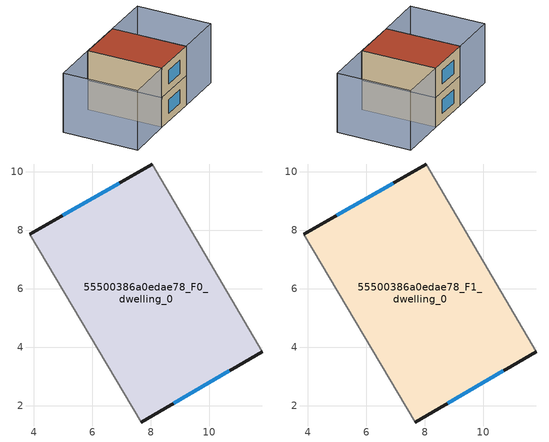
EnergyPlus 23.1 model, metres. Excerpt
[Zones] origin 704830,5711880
55500386a0edae78_F0_dwelling_0
 floor ground (EU_floor_Construction): 8.04,10.26 11.8,3.84 7.67,1.44 3.87,7.85 z0
 wall outside (EU_wall_Construction): 8.04,10.26 3.87,7.85 / 7.67,1.44 11.8,3.84 z0:3
 wall adiabatic (EU_wall_Construction): 11.8,3.84 8.04,10.26 / 3.87,7.85 7.67,1.44 z0:3
 window (EU_Window_Construction): 6.92,9.61 4.99,8.5 / 8.78,2.09 10.68,3.19 z0.81:2.19
55500386a0edae78_F1_dwelling_0
 floor to 55500386a0edae78_F0_dwelling_0 (EU_floor_Construction): 8.04,10.26 11.8,3.84 7.67,1.44 3.87,7.85 z3
 wall outside (EU_wall_Construction): 8.04,10.26 3.87,7.85 / 7.67,1.44 11.8,3.84 z3:6
 wall adiabatic (EU_wall_Construction): 11.8,3.84 8.04,10.26 / 3.87,7.85 7.67,1.44 z3:6
 window (EU_Window_Construction): 6.92,9.61 4.99,8.5 / 8.78,2.09 10.68,3.19 z3.81:5.19
 roof outside (EU_roof_Construction): 11.8,3.84 8.04,10.26 3.87,7.85 7.67,1.44 z6
shading: 15.98,6.26 12.27,12.67 / -0.33,5.42 3.45,-1.01 / 3.47,-1.03 -0.33,5.42 / -0.33,5.42 3.87,7.89 / 3.87,7.89 7.67,1.44 / 7.67,1.44 3.47,-1.03 / 12.27,12.69 15.98,6.25 / 15.98,6.25 11.76,3.82 / 11.76,3.82 8.04,10.26 / 8.04,10.26 12.27,12.69 z0:6
[Building]
EU S2 Campaign: North Axis=0; Terrain=City; Solar Distribution=FullExterior
[Site:Location]
London: Latitude=51.5; Longitude=-0.5; Time Zone=0; Elevation=25
[SizingPeriod:WeatherFileDays]
AnnualSizingPeriod: Begin Month=1; Begin Day of Month=1; End Month=12; End Day of Month=31; Day of Week for Start Day=Monday; Use Weather File Daylight Saving Period=No; Use Weather File Rain and Snow Indicators=No
[MATERIAL]
EU_InternalMass_Material: Roughness=MediumRough; Thickness=0.1; Conductivity=1; Density=1800; Specific Heat=900; Thermal Absorptance=0.9; Solar Absorptance=0.7; Visible Absorptance=0.7
[MATERIAL:NOMASS] Roughness=MediumRough; Thermal Absorptance=0.9; Solar Absorptance=0.7; Visible Absorptance=0.7
Name | Thermal Resistance
EU_wall_NoMass | 0.555556
EU_roof_NoMass | 0.510204
EU_floor_NoMass | 1.68919
[WINDOWMATERIAL:SIMPLEGLAZINGSYSTEM]
EU_Window_SimpleGlazing: UFactor=3.96; Solar Heat Gain Coefficient=0.85; Visible Transmittance=0.85
[CONSTRUCTION]
EU_wall_Construction: EU_wall_NoMass
EU_roof_Construction: EU_roof_NoMass
EU_floor_Construction: EU_floor_NoMass
EU_Window_Construction: EU_Window_SimpleGlazing
EU_InternalMass_Construction: EU_InternalMass_Material
[ZONE] Type=1; Multiplier=1; Ceiling Height=autocalculate; Volume=107.069; Floor Area=autocalculate; Part of Total Floor Area=Yes
55500386a0edae78_F0_dwelling_0; 55500386a0edae78_F1_dwelling_0
[INTERNALMASS] Construction=EU_InternalMass_Construction; Surface Area=35.6894
Name | Zone or ZoneList
55500386a0edae78_F0_dwelling_0_EU_InternalMass | 55500386a0edae78_F0_dwelling_0
55500386a0edae78_F1_dwelling_0_EU_InternalMass | 55500386a0edae78_F1_dwelling_0
[OTHEREQUIPMENT] Fuel Type=Electricity; Design Level Calculation Method=Watts/Area; Power per Zone Floor Area=1; Fraction Latent=0; Fraction Radiant=0; Fraction Lost=0; Carbon Dioxide Generation Rate=0; EndUse Subcategory=EU_Step8_InternalGains
Name | Zone or ZoneList or Space or SpaceList | Schedule
EU_Step8_InternalGain_55500386a0edae78_F0_dwelling_0_f000 | 55500386a0edae78_F0_dwelling_0 | EU_Step8_GainSchedule_55500386a0edae78_F0_dwelling_0_f000
EU_Step8_InternalGain_55500386a0edae78_F1_dwelling_0_f000 | 55500386a0edae78_F1_dwelling_0 | EU_Step8_GainSchedule_55500386a0edae78_F1_dwelling_0_f000
[ZONEVENTILATION:DESIGNFLOWRATE] Schedule=EU_AlwaysOn; Design Flow Rate Calculation Method=AirChanges/Hour; Air Changes per Hour=0.48; Ventilation Type=Natural; Fan Pressure Rise=0; Fan Total Efficiency=1; Constant Term Coefficient=1; Temperature Term Coefficient=0; Velocity Term Coefficient=0; Velocity Squared Term Coefficient=0; Minimum Indoor Temperature=-100; Maximum Indoor Temperature=100; Delta Temperature=-100; Minimum Outdoor Temperature=-100; Maximum Outdoor Temperature=100; Maximum Wind Speed=40
Name | Zone or ZoneList or Space or SpaceList
EU_ConstantAir_55500386a0edae78_F0_dwelling_0 | 55500386a0edae78_F0_dwelling_0
EU_ConstantAir_55500386a0edae78_F1_dwelling_0 | 55500386a0edae78_F1_dwelling_0
[HVACTEMPLATE:THERMOSTAT] Constant Heating Setpoint=20; Constant Cooling Setpoint=50
EU_HeatOnly_55500386a0edae78_F0_dwelling_0; EU_HeatOnly_55500386a0edae78_F1_dwelling_0
[HVACTEMPLATE:ZONE:IDEALLOADSAIRSYSTEM] System Availability Schedule=EU_AlwaysOn; Maximum Heating Supply Air Temperature=50; Minimum Cooling Supply Air Temperature=13; Maximum Heating Supply Air Humidity Ratio=0.0156; Minimum Cooling Supply Air Humidity Ratio=0.0077; Heating Limit=NoLimit; Cooling Limit=NoLimit; Heating Availability Schedule=EU_AlwaysOn; Cooling Availability Schedule=EU_CoolingOff; Dehumidification Control Type=ConstantSensibleHeatRatio; Cooling Sensible Heat Ratio=0.7; Dehumidification Setpoint=60; Humidification Control Type=None; Humidification Setpoint=30; Outdoor Air Method=None; Outdoor Air Flow Rate per Person=0.00944; Outdoor Air Flow Rate per Zone Floor Area=0; Outdoor Air Flow Rate per Zone=0; Demand Controlled Ventilation Type=None; Outdoor Air Economizer Type=NoEconomizer; Heat Recovery Type=None; Sensible Heat Recovery Effectiveness=0.7; Latent Heat Recovery Effectiveness=0.65
Name | Template Thermostat
55500386a0edae78_F0_dwelling_0 | EU_HeatOnly_55500386a0edae78_F0_dwelling_0
55500386a0edae78_F1_dwelling_0 | EU_HeatOnly_55500386a0edae78_F1_dwelling_0
[SIZING:ZONE] Zone Cooling Design Supply Air Temperature Input Method=SupplyAirTemperature; Zone Cooling Design Supply Air Temperature=13; Zone Heating Design Supply Air Temperature Input Method=SupplyAirTemperature; Zone Heating Design Supply Air Temperature=50; Zone Cooling Design Supply Air Humidity Ratio=0.008; Zone Heating Design Supply Air Humidity Ratio=0.008; Cooling Design Air Flow Method=DesignDay; Cooling Design Air Flow Rate=0; Cooling Minimum Air Flow per Zone Floor Area=0.000762; Cooling Minimum Air Flow=0; Cooling Minimum Air Flow Fraction=0.2; Heating Design Air Flow Method=DesignDay; Heating Design Air Flow Rate=0; Heating Maximum Air Flow per Zone Floor Area=0.002032; Heating Maximum Air Flow=0.141576; Heating Maximum Air Flow Fraction=0.3; Account for Dedicated Outdoor Air System=No; Dedicated Outdoor Air System Control Strategy=NeutralSupplyAir; Dedicated Outdoor Air Low Setpoint Temperature for Design=autosize; Dedicated Outdoor Air High Setpoint Temperature for Design=autosize; Zone Load Sizing Method=Sensible Load Only No Latent Load; Zone Latent Cooling Design Supply Air Humidity Ratio Input Method=HumidityRatioDifference; Zone Cooling Design Supply Air Humidity Ratio Difference=0.005; Zone Latent Heating Design Supply Air Humidity Ratio Input Method=HumidityRatioDifference; Zone Humidification Design Supply Air Humidity Ratio Difference=0.005
55500386a0edae78_F0_dwelling_0; 55500386a0edae78_F1_dwelling_0
[SCHEDULE:CONSTANT]
Name | Hourly Value
EU_AlwaysOn | 1
EU_CoolingOff | 0
[SCHEDULE:FILE] Column Number=1; Rows to Skip at Top=0; Number of Hours of Data=8760; Column Separator=Comma; Interpolate to Timestep=No; Minutes per Item=60; Adjust Schedule for Daylight Savings=Yes
Name | File
EU_Step8_GainSchedule_55500386a0edae78_F0_dwelling_0_f000 | ../../schedules/55500386a0edae78/55500386a0edae78_F0_dwelling_0_f000_gain.csv
EU_Step8_GainSchedule_55500386a0edae78_F1_dwelling_0_f000 | ../../schedules/55500386a0edae78/55500386a0edae78_F1_dwelling_0_f000_gain.csv
